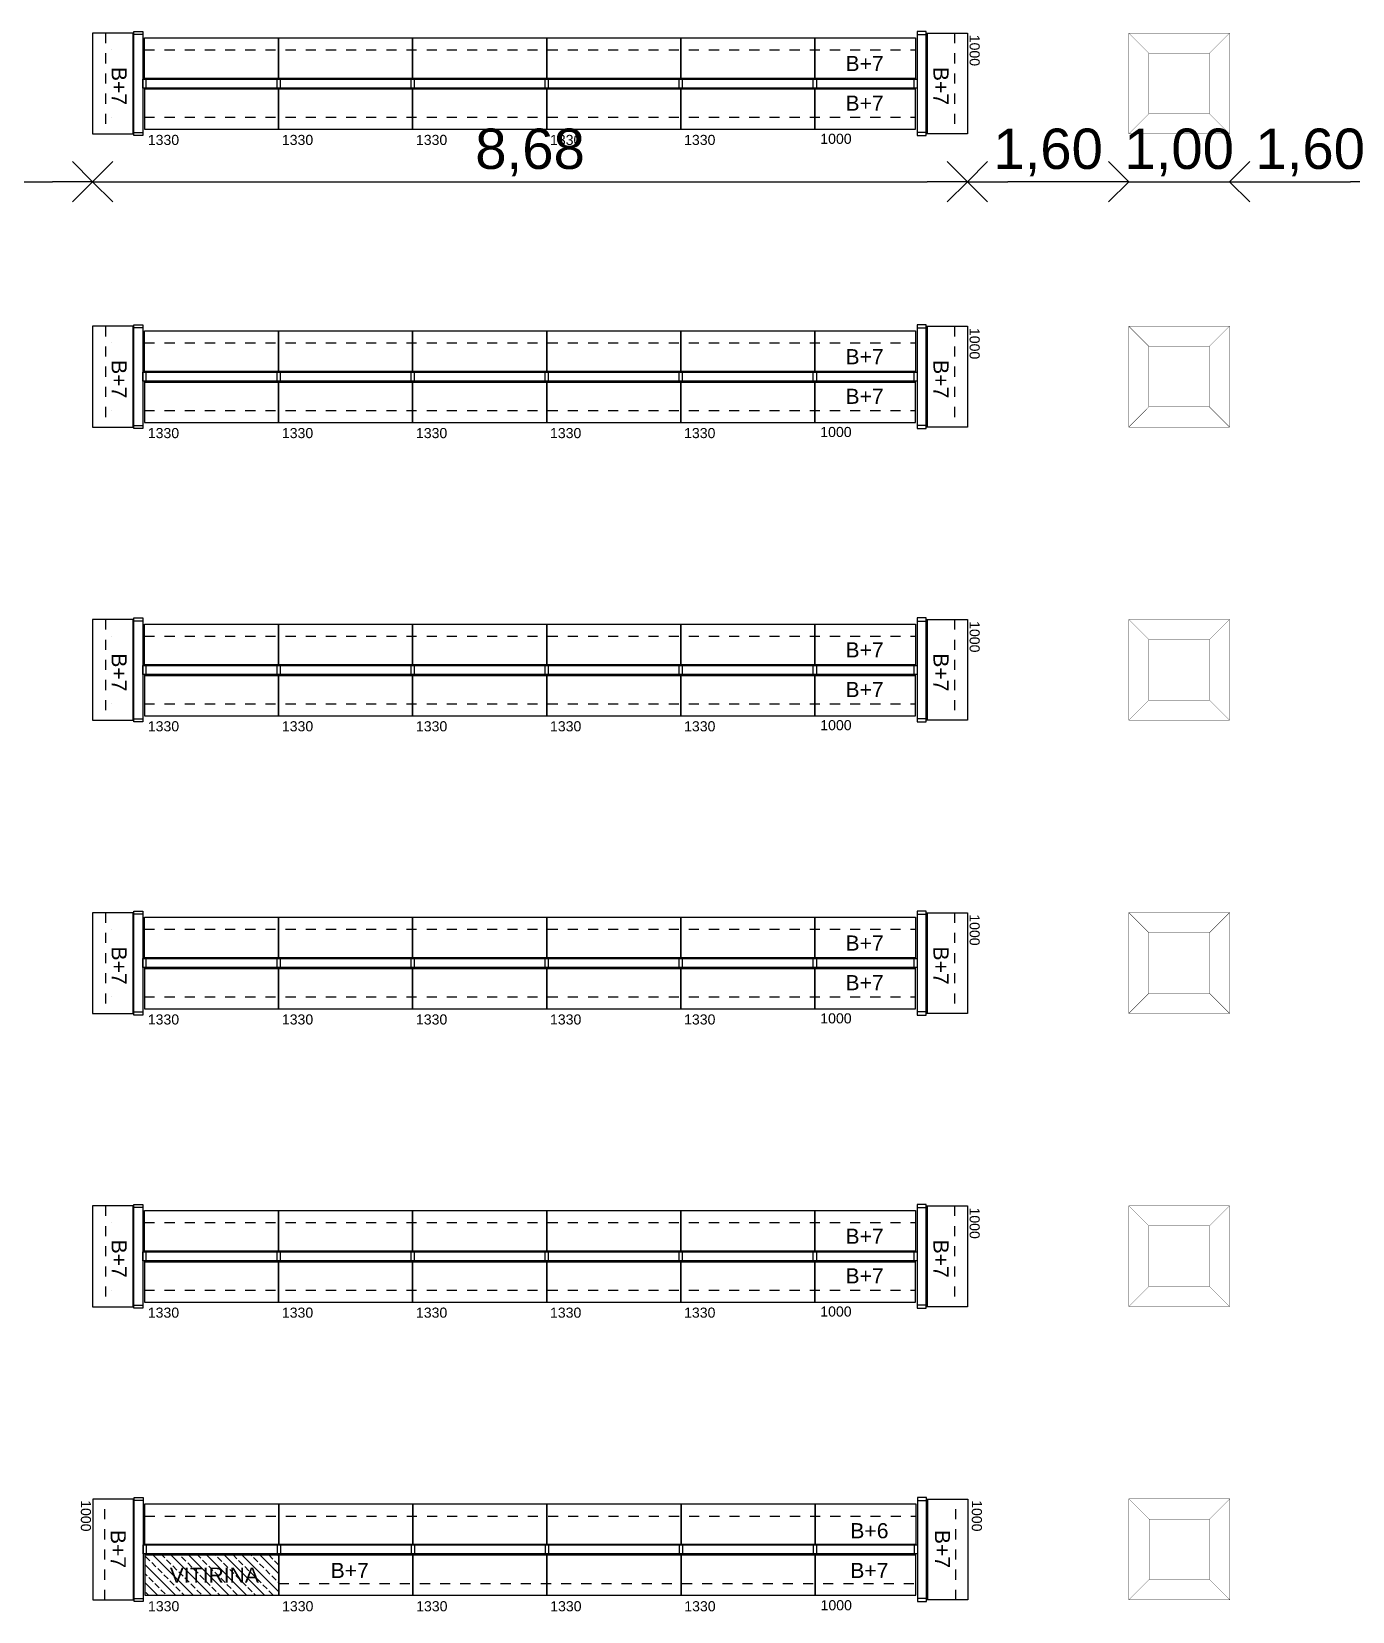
# Model space of a CAD drawing. Extents: x 306 to 2240, y 18 to 779.
# Drawn here: x 658.36 to 671.46, y 374.24 to 389.91 of the extents above; entities that cross this region are included whole.
import ezdxf

# ---------------------------------------------------------------- set-up
doc = ezdxf.new("R2010")
doc.units = 0
doc.header["$MEASUREMENT"] = 0
doc.header["$PDMODE"] = 3
doc.linetypes.add('HIDDEN2', pattern=[0.1875, 0.125, -0.0625])
for name, color, linetype in [('Alzado 01', 1, 'Continuous'), ('COTAS', 2, 'Continuous'), ('GONDOLAS FORTEZZA', 1, 'Continuous'), ('LA FORTEZZA', 1, 'Continuous')]:
    doc.layers.add(name, color=color, linetype=linetype)
doc.styles.add('arial', font='arial.ttf')
doc.dimstyles.new('Cota 200', dxfattribs={"dimtxt": 0.4, "dimasz": 0.4, "dimexe": 1.25, "dimexo": 0.625, "dimgap": 0.05, "dimtad": 1, "dimzin": 1, "dimtxsty": 'arial', "dimblk": 'OPEN90', "dimcen": 0, "dimse1": 1, "dimse2": 1, "dimclrd": 1, "dimclrt": 2, "dimadec": 0, "dimazin": 0, "dimtfac": 1, "dimtix": 1, "dimtmove": 0, "dimatfit": 3, "dimldrblk": 'OPEN90', "dimfxl": 1, "dimarcsym": 0})

# ---------------------------------------------------------------- blocks, each defined once
blk = doc.blocks.new('_Open90')
at = {"color": 0, "linetype": 'ByBlock', "lineweight": -2}
for p, q in [((-0.5, 0.5), (0, 0)), ((0, 0), (-1, 0)), ((0, 0), (-0.5, -0.5))]:
    blk.add_line(p, q, dxfattribs=at)
blk = doc.blocks.new('*D105')
at = {"layer": 'COTAS', "color": 1, "linetype": 'Continuous', "lineweight": -2, "transparency": 16777216}
blk.add_line((655.365, 388.421), (658.565, 388.421), dxfattribs=at)
at = {"layer": 'Defpoints', "color": 0, "transparency": 16777216}
for p in [(658.965, 388.421), (658.965, 387.799, 0), (654.965, 387.471, 0)]:
    blk.add_point(p, dxfattribs=at)
at = {"layer": 'COTAS', "color": 1, "lineweight": -2, "transparency": 16777216, "xscale": 0.4, "yscale": 0.4, "zscale": 0.4, "rotation": 180}
blk.add_blockref('_Open90', (654.965, 388.421), dxfattribs=at)
at = {"layer": 'COTAS', "color": 1, "lineweight": -2, "transparency": 16777216, "xscale": 0.4, "yscale": 0.4, "zscale": 0.4}
blk.add_blockref('_Open90', (658.965, 388.421), dxfattribs=at)
at = {"layer": 'COTAS', "color": 2, "transparency": 16777216, "insert": (656.965, 388.711), "char_height": 0.4, "attachment_point": 5, "style": 'arial'}
blk.add_mtext('4,00', dxfattribs=at)
blk = doc.blocks.new('*U83')
at = {"color": 0}
for points in [[(-0.49, 0), (-0.899, 0), (-0.899, -1), (-0.49, -1)], [(-0.49, 0.015), (-0.4, 0.015), (-0.4, -1.015), (-0.49, -1.015)], [(-0.49, 0.015), (-0.4, 0.015), (-0.4, -0.015), (-0.49, -0.015)], [(-0.4, 0), (0.009, 0), (0.009, -1), (-0.4, -1)], [(-0.49, 0), (-0.499, 0), (-0.499, -1), (-0.49, -1)], [(-0.4, 0), (-0.391, 0), (-0.391, -1), (-0.4, -1)], [(-0.49, -0.985), (-0.4, -0.985), (-0.4, -1.015), (-0.49, -1.015)]]:
    blk.add_lwpolyline(points, close=True, dxfattribs=at)
blk = doc.blocks.new('*U84')
at = {"color": 0}
for points in [[(-0.49, 0.015), (-0.4, 0.015), (-0.4, -1.015), (-0.49, -1.015)], [(-0.49, 0.015), (-0.4, 0.015), (-0.4, -0.015), (-0.49, -0.015)], [(-0.4, -1), (0.009, -1), (0.009, 0), (-0.4, 0)], [(-0.4, -1), (-0.391, -1), (-0.391, 0), (-0.4, 0)], [(-0.49, -0.985), (-0.4, -0.985), (-0.4, -1.015), (-0.49, -1.015)]]:
    blk.add_lwpolyline(points, close=True, dxfattribs=at)
blk = doc.blocks.new('*U82')
at = {"color": 0}
for points in [[(-0.49, 0), (-0.899, 0), (-0.899, -1.33), (-0.49, -1.33)], [(-0.49, 0.015), (-0.4, 0.015), (-0.4, -1.345), (-0.49, -1.345)], [(-0.49, 0.015), (-0.4, 0.015), (-0.4, -0.015), (-0.49, -0.015)], [(-0.4, 0), (0.009, 0), (0.009, -1.33), (-0.4, -1.33)], [(-0.49, 0), (-0.499, 0), (-0.499, -1.33), (-0.49, -1.33)], [(-0.4, 0), (-0.391, 0), (-0.391, -1.33), (-0.4, -1.33)], [(-0.49, -1.315), (-0.4, -1.315), (-0.4, -1.345), (-0.49, -1.345)]]:
    blk.add_lwpolyline(points, close=True, dxfattribs=at)
blk = doc.blocks.new('TARIMA F STOCK')
at = {"layer": 'GONDOLAS FORTEZZA', "const_width": 0.003, "elevation": 0}
for points in [[(-16.797, 515.823), (-15.797, 515.823), (-15.797, 514.823), (-16.797, 514.823), (-16.797, 515.823)], [(-16.597, 515.623), (-15.997, 515.623), (-15.997, 515.023), (-16.597, 515.023), (-16.597, 515.623)]]:
    blk.add_lwpolyline(points, dxfattribs=at)
at = {"layer": 'GONDOLAS FORTEZZA', "color": 253, "const_width": 0.003, "elevation": 0}
for points in [[(-16.797, 515.823), (-16.597, 515.623)], [(-15.997, 515.623), (-15.797, 515.823)], [(-16.797, 514.823), (-16.597, 515.023)], [(-15.997, 515.023), (-15.797, 514.823)]]:
    blk.add_lwpolyline(points, dxfattribs=at)
blk = doc.blocks.new('*D124')
at = {"layer": 'COTAS', "color": 1, "linetype": 'Continuous', "lineweight": -2, "transparency": 16777216}
blk.add_line((668.843, 388.421), (668.043, 388.421), dxfattribs=at)
at = {"layer": 'Defpoints', "color": 0, "transparency": 16777216}
for p in [(667.643, 388.895, 0), (669.243, 388.895, 0), (667.643, 388.421)]:
    blk.add_point(p, dxfattribs=at)
at = {"layer": 'COTAS', "color": 1, "lineweight": -2, "transparency": 16777216, "xscale": 0.4, "yscale": 0.4, "zscale": 0.4, "rotation": 180}
blk.add_blockref('_Open90', (667.643, 388.421), dxfattribs=at)
at = {"layer": 'COTAS', "color": 1, "lineweight": -2, "transparency": 16777216, "xscale": 0.4, "yscale": 0.4, "zscale": 0.4}
blk.add_blockref('_Open90', (669.243, 388.421), dxfattribs=at)
at = {"layer": 'COTAS', "color": 2, "transparency": 16777216, "insert": (668.443, 388.711), "char_height": 0.4, "attachment_point": 5, "style": 'arial'}
blk.add_mtext('1,60', dxfattribs=at)
blk = doc.blocks.new('*D152')
at = {"layer": 'COTAS', "color": 1, "linetype": 'Continuous', "lineweight": -2, "transparency": 16777216}
blk.add_line((670.643, 388.421), (671.443, 388.421), dxfattribs=at)
at = {"layer": 'Defpoints', "color": 0, "transparency": 16777216}
for p in [(670.243, 388.895, 0), (671.843, 388.895, 0), (671.843, 388.421)]:
    blk.add_point(p, dxfattribs=at)
at = {"layer": 'COTAS', "color": 1, "lineweight": -2, "transparency": 16777216, "xscale": 0.4, "yscale": 0.4, "zscale": 0.4, "rotation": 180}
blk.add_blockref('_Open90', (670.243, 388.421), dxfattribs=at)
at = {"layer": 'COTAS', "color": 1, "lineweight": -2, "transparency": 16777216, "xscale": 0.4, "yscale": 0.4, "zscale": 0.4}
blk.add_blockref('_Open90', (671.843, 388.421), dxfattribs=at)
at = {"layer": 'COTAS', "color": 2, "transparency": 16777216, "insert": (671.043, 388.711), "char_height": 0.4, "attachment_point": 5, "style": 'arial'}
blk.add_mtext('1,60', dxfattribs=at)
blk = doc.blocks.new('*D259')
at = {"layer": 'Alzado 01', "color": 1, "linetype": 'Continuous', "lineweight": -2, "transparency": 16777216}
blk.add_line((659.365, 388.421), (667.243, 388.421), dxfattribs=at)
at = {"layer": 'Defpoints', "color": 0, "transparency": 16777216}
for p in [(667.643, 388.421), (658.965, 386.987, 0), (667.643, 386.987, 0)]:
    blk.add_point(p, dxfattribs=at)
at = {"layer": 'Alzado 01', "color": 1, "lineweight": -2, "transparency": 16777216, "xscale": 0.4, "yscale": 0.4, "zscale": 0.4, "rotation": 180}
blk.add_blockref('_Open90', (658.965, 388.421), dxfattribs=at)
at = {"layer": 'Alzado 01', "color": 1, "lineweight": -2, "transparency": 16777216, "xscale": 0.4, "yscale": 0.4, "zscale": 0.4}
blk.add_blockref('_Open90', (667.643, 388.421), dxfattribs=at)
at = {"layer": 'Alzado 01', "color": 2, "transparency": 16777216, "insert": (663.304, 388.711), "char_height": 0.4, "attachment_point": 5, "style": 'arial'}
blk.add_mtext('8,68', dxfattribs=at)
blk = doc.blocks.new('*D260')
at = {"layer": 'Alzado 01', "color": 1, "linetype": 'Continuous', "lineweight": -2, "transparency": 16777216}
for p, q in [((668.843, 388.421), (668.443, 388.421)), ((669.243, 388.421), (670.243, 388.421)), ((670.643, 388.421), (671.043, 388.421))]:
    blk.add_line(p, q, dxfattribs=at)
at = {"layer": 'Defpoints', "color": 0, "transparency": 16777216}
for p in [(669.243, 388.895, 0), (670.243, 388.895, 0), (670.243, 388.421)]:
    blk.add_point(p, dxfattribs=at)
at = {"layer": 'Alzado 01', "color": 1, "lineweight": -2, "transparency": 16777216, "xscale": 0.4, "yscale": 0.4, "zscale": 0.4}
blk.add_blockref('_Open90', (669.243, 388.421), dxfattribs=at)
at = {"layer": 'Alzado 01', "color": 1, "lineweight": -2, "transparency": 16777216, "xscale": 0.4, "yscale": 0.4, "zscale": 0.4, "rotation": 180}
blk.add_blockref('_Open90', (670.243, 388.421), dxfattribs=at)
at = {"layer": 'Alzado 01', "color": 2, "transparency": 16777216, "insert": (669.743, 388.711), "char_height": 0.4, "attachment_point": 5, "style": 'arial'}
blk.add_mtext('1,00', dxfattribs=at)

msp = doc.modelspace()

# ---------------------------------------------------------------- hatches: boundary and pattern name
at = {"layer": 'LA FORTEZZA'}
h = msp.add_hatch(dxfattribs=at)
h.set_pattern_fill('JIS_STN_2.5', color=256, scale=0.05, angle=-90)
h.set_pattern_definition([(315, (155.69428, 389.17422), (0.088388348, 0.088388348), []), (315, (155.69428, 389.08597), (0.088388348, 0.088388348), [0.06, -0.025])])
h.paths.add_polyline_path([(660.812, 374.401), (660.812, 374.801), (659.482, 374.801), (659.482, 374.401)])

# ---------------------------------------------------------------- linework, layer by layer
at = {"color": 1, "linetype": 'HIDDEN2', "ltscale": 0.2, "elevation": 0}
for points in [[(659.094, 389.895), (659.094, 389.895), (659.094, 388.895)], [(667.514, 389.895), (667.514, 389.895), (667.514, 388.895)], [(659.479, 389.73), (667.129, 389.73)], [(659.479, 389.06), (667.129, 389.06)], [(659.094, 386.987), (659.094, 386.987), (659.094, 385.987)], [(667.514, 386.987), (667.514, 386.987), (667.514, 385.987)], [(659.479, 386.822), (667.129, 386.822)], [(659.479, 386.152), (667.129, 386.152)], [(659.094, 384.079), (659.094, 384.079), (659.094, 383.079)], [(667.514, 384.079), (667.514, 384.079), (667.514, 383.079)], [(659.479, 383.914), (667.129, 383.914)], [(659.479, 383.244), (667.129, 383.244)], [(659.094, 381.171), (659.094, 381.171), (659.094, 380.171)], [(667.514, 381.171), (667.514, 381.171), (667.514, 380.171)], [(659.479, 381.006), (667.129, 381.006)], [(659.479, 380.336), (667.129, 380.336)], [(659.094, 378.263), (659.094, 378.263), (659.094, 377.263)], [(667.514, 378.263), (667.514, 378.263), (667.514, 377.263)], [(659.479, 378.098), (667.129, 378.098)], [(659.479, 377.428), (667.129, 377.428)]]:
    msp.add_lwpolyline(points, dxfattribs=at)
for points in [[(659.149, 389.73), (659.149, 389.73)], [(659.149, 389.06), (659.149, 389.06)], [(659.149, 386.822), (659.149, 386.822)], [(659.149, 386.152), (659.149, 386.152)], [(659.149, 383.914), (659.149, 383.914)], [(659.149, 383.244), (659.149, 383.244)], [(659.149, 381.006), (659.149, 381.006)], [(659.149, 380.336), (659.149, 380.336)], [(659.149, 378.098), (659.149, 378.098)], [(659.149, 377.428), (659.149, 377.428)]]:
    msp.add_lwpolyline(points, close=True, dxfattribs=at)
at = {"layer": 'LA FORTEZZA', "linetype": 'HIDDEN2', "ltscale": 0.1, "elevation": 0}
for points in [[(659.085, 374.355), (659.085, 374.355), (659.085, 375.355)], [(667.529, 374.355), (667.529, 374.355), (667.529, 375.355)], [(659.482, 375.186), (659.482, 375.186), (667.132, 375.186)], [(660.812, 374.516), (660.812, 374.516), (667.132, 374.516)]]:
    msp.add_lwpolyline(points, dxfattribs=at)

# ---------------------------------------------------------------- block references
at = {"layer": 'GONDOLAS FORTEZZA'}
for name, p, rotation in [('*U84', (658.974, 388.895, 0), 180), ('*U82', (659.479, 389.84, 0), 89.99999999999999), ('*U82', (660.809, 389.84, 0), 89.99999999999999), ('*U82', (662.139, 389.84, 0), 89.99999999999999), ('*U82', (663.469, 389.84, 0), 89.99999999999999), ('*U82', (664.799, 389.84, 0), 89.99999999999999), ('*U83', (666.129, 389.84, 0), 89.99999999999999), ('*U84', (658.974, 385.987, 0), 180), ('*U82', (659.479, 386.932, 0), 89.99999999999999), ('*U82', (660.809, 386.932, 0), 89.99999999999999), ('*U82', (662.139, 386.932, 0), 89.99999999999999), ('*U82', (663.469, 386.932, 0), 89.99999999999999), ('*U82', (664.799, 386.932, 0), 89.99999999999999), ('*U83', (666.129, 386.932, 0), 89.99999999999999), ('*U84', (658.974, 383.079, 0), 180), ('*U82', (659.479, 384.024, 0), 89.99999999999999), ('*U82', (660.809, 384.024, 0), 89.99999999999999), ('*U82', (662.139, 384.024, 0), 89.99999999999999), ('*U82', (663.469, 384.024, 0), 89.99999999999999), ('*U82', (664.799, 384.024, 0), 89.99999999999999), ('*U83', (666.129, 384.024, 0), 89.99999999999999), ('*U84', (658.974, 380.171, 0), 180), ('*U82', (659.479, 381.116, 0), 89.99999999999999), ('*U82', (660.809, 381.116, 0), 89.99999999999999), ('*U82', (662.139, 381.116, 0), 89.99999999999999), ('*U82', (663.469, 381.116, 0), 89.99999999999999), ('*U82', (664.799, 381.116, 0), 89.99999999999999), ('*U83', (666.129, 381.116, 0), 89.99999999999999), ('*U84', (658.974, 377.263, 0), 180), ('*U82', (659.479, 378.208, 0), 90), ('*U82', (660.809, 378.208, 0), 90), ('*U82', (662.139, 378.208, 0), 90), ('*U82', (663.469, 378.208, 0), 90), ('*U82', (664.799, 378.208, 0), 90), ('*U83', (666.129, 378.208, 0), 90)]:
    msp.add_blockref(name, p, dxfattribs=dict(at, rotation=rotation))
at = {"layer": 'GONDOLAS FORTEZZA', "xscale": -1, "rotation": 180}
for p in [(667.634, 388.895, 0), (667.634, 385.987, 0), (667.634, 383.079, 0), (667.634, 380.171, 0), (667.634, 377.263, 0)]:
    msp.add_blockref('*U84', p, dxfattribs=at)
at = {"layer": 'LA FORTEZZA'}
for name, p, rotation in [('TARIMA F STOCK', (154.42, 373.099, 0), 270), ('TARIMA F STOCK', (154.42, 370.191, 0), 270), ('TARIMA F STOCK', (154.42, 367.283, 0), 270), ('TARIMA F STOCK', (154.42, 364.375, 0), 270), ('TARIMA F STOCK', (154.42, 361.467, 0), 270), ('*U84', (658.977, 374.355, 0), 180), ('*U82', (659.482, 375.3, 0), 90), ('*U82', (660.812, 375.3, 0), 90), ('*U82', (662.142, 375.3, 0), 90), ('*U82', (663.472, 375.3, 0), 90), ('*U82', (664.802, 375.3, 0), 90), ('*U83', (666.132, 375.3, 0), 90), ('TARIMA F STOCK', (154.422, 358.559, 0), 270)]:
    msp.add_blockref(name, p, dxfattribs=dict(at, rotation=rotation))
at = {"layer": 'LA FORTEZZA', "xscale": -1, "rotation": 180}
msp.add_blockref('*U84', (667.637, 374.355, 0), dxfattribs=at)

# ---------------------------------------------------------------- texts
at = {"layer": 'GONDOLAS FORTEZZA', "color": 251, "rotation": 270, "style": 'arial'}
for s, insert, char_height, attachment_point in [('1000', (667.663, 389.879, 0), 0.1, 7), ('B+7', (659.303, 389.56, 0), 0.15, 1), ('B+7', (667.306, 389.56, 0), 0.15, 7), ('1000', (667.663, 386.971, 0), 0.1, 7), ('B+7', (659.303, 386.652, 0), 0.15, 1), ('B+7', (667.306, 386.652, 0), 0.15, 7), ('1000', (667.663, 384.063, 0), 0.1, 7), ('B+7', (659.303, 383.744, 0), 0.15, 1), ('B+7', (667.306, 383.744, 0), 0.15, 7), ('1000', (667.663, 381.155, 0), 0.1, 7), ('B+7', (659.303, 380.836, 0), 0.15, 1), ('B+7', (667.306, 380.836, 0), 0.15, 7), ('1000', (667.663, 378.247, 0), 0.1, 7), ('B+7', (659.303, 377.928, 0), 0.15, 1), ('B+7', (667.306, 377.928, 0), 0.15, 7)]:
    msp.add_mtext(s, dxfattribs=dict(at, insert=insert, char_height=char_height, attachment_point=attachment_point))
at = {"layer": 'GONDOLAS FORTEZZA', "color": 251, "attachment_point": 1, "style": 'arial'}
for s, insert, char_height in [('B+7', (666.433, 389.669, 0), 0.15), ('B+7', (666.433, 389.276, 0), 0.15), ('1330', (659.512, 388.886, 0), 0.1), ('1330', (660.842, 388.886, 0), 0.1), ('1330', (662.172, 388.886, 0), 0.1), ('1330', (663.502, 388.886, 0), 0.1), ('1330', (664.832, 388.886, 0), 0.1), ('1000', (666.183, 388.897, 0), 0.1), ('B+7', (666.433, 386.761, 0), 0.15), ('B+7', (666.433, 386.368, 0), 0.15), ('1330', (659.512, 385.978, 0), 0.1), ('1330', (660.842, 385.978, 0), 0.1), ('1330', (662.172, 385.978, 0), 0.1), ('1330', (663.502, 385.978, 0), 0.1), ('1330', (664.832, 385.978, 0), 0.1), ('1000', (666.183, 385.989, 0), 0.1), ('B+7', (666.433, 383.853, 0), 0.15), ('B+7', (666.433, 383.46, 0), 0.15), ('1330', (659.512, 383.07, 0), 0.1), ('1330', (660.842, 383.07, 0), 0.1), ('1330', (662.172, 383.07, 0), 0.1), ('1330', (663.502, 383.07, 0), 0.1), ('1330', (664.832, 383.07, 0), 0.1), ('1000', (666.183, 383.081, 0), 0.1), ('B+7', (666.433, 380.945, 0), 0.15), ('B+7', (666.433, 380.552, 0), 0.15), ('1330', (659.512, 380.162, 0), 0.1), ('1330', (660.842, 380.162, 0), 0.1), ('1330', (662.172, 380.162, 0), 0.1), ('1330', (663.502, 380.162, 0), 0.1), ('1330', (664.832, 380.162, 0), 0.1), ('1000', (666.183, 380.173, 0), 0.1), ('B+7', (666.433, 378.037, 0), 0.15), ('B+7', (666.433, 377.644, 0), 0.15), ('1330', (659.512, 377.254, 0), 0.1), ('1330', (660.842, 377.254, 0), 0.1), ('1330', (662.172, 377.254, 0), 0.1), ('1330', (663.502, 377.254, 0), 0.1), ('1330', (664.832, 377.254, 0), 0.1), ('1000', (666.183, 377.265, 0), 0.1)]:
    msp.add_mtext(s, dxfattribs=dict(at, insert=insert, char_height=char_height))
at = {"layer": 'LA FORTEZZA', "rotation": 270, "style": 'arial'}
for s, insert, char_height, attachment_point in [('1000', (658.948, 375.344, 0), 0.1, 1), ('1000', (667.685, 375.344, 0), 0.1, 7), ('B+7', (659.294, 375.049, 0), 0.15, 1), ('B+7', (667.32, 375.049, 0), 0.15, 7)]:
    msp.add_mtext(s, dxfattribs=dict(at, insert=insert, char_height=char_height, attachment_point=attachment_point))
at = {"layer": 'LA FORTEZZA', "attachment_point": 1, "style": 'arial'}
for s, insert, char_height in [('B+6', (666.481, 375.116, 0), 0.15), ('VITIRINA', (659.73, 374.676, 0), 0.15), ('B+7', (661.326, 374.722, 0), 0.15), ('B+7', (666.481, 374.722, 0), 0.15), ('1000', (666.186, 374.352, 0), 0.1), ('1330', (659.514, 374.342, 0), 0.1), ('1330', (660.844, 374.342, 0), 0.1), ('1330', (662.174, 374.342, 0), 0.1), ('1330', (663.504, 374.342, 0), 0.1), ('1330', (664.834, 374.342, 0), 0.1)]:
    msp.add_mtext(s, dxfattribs=dict(at, insert=insert, char_height=char_height))

# ---------------------------------------------------------------- dimensions: what is measured, and where the dimension line sits
at = {"layer": 'Alzado 01'}
for base, p1, p2, picture, middle in [((667.643, 388.421), (658.965, 386.987, 0), (667.643, 386.987, 0), '*D259', (663.304, 388.711)), ((670.243, 388.421), (669.243, 388.895, 0), (670.243, 388.895, 0), '*D260', (669.743, 388.711))]:
    dim = msp.add_linear_dim(base=base, p1=p1, p2=p2, dimstyle='Cota 200', override={"dimfxl": 0.05, "dimfxlon": 1}, dxfattribs=at)
    dim.commit()
    dim.dimension.update_dxf_attribs({"geometry": picture, "text_midpoint": middle})
at = {"layer": 'COTAS'}
for base, p1, p2, override, picture, middle in [((658.965, 388.421), (654.965, 387.471, 0), (658.965, 387.799, 0), {"dimfxl": 7, "dimfxlon": 1}, '*D105', (656.965, 388.711)), ((667.643, 388.421), (669.243, 388.895, 0), (667.643, 388.895, 0), {"dimfxl": 7, "dimfxlon": 1}, '*D124', (668.443, 388.711)), ((671.843, 388.421), (670.243, 388.895, 0), (671.843, 388.895, 0), {"dimfxl": 0.05, "dimfxlon": 1}, '*D152', (671.043, 388.711))]:
    dim = msp.add_linear_dim(base=base, p1=p1, p2=p2, dimstyle='Cota 200', override=override, dxfattribs=at)
    dim.commit()
    dim.dimension.update_dxf_attribs({"geometry": picture, "text_midpoint": middle})

doc.saveas('drawing.dxf')
